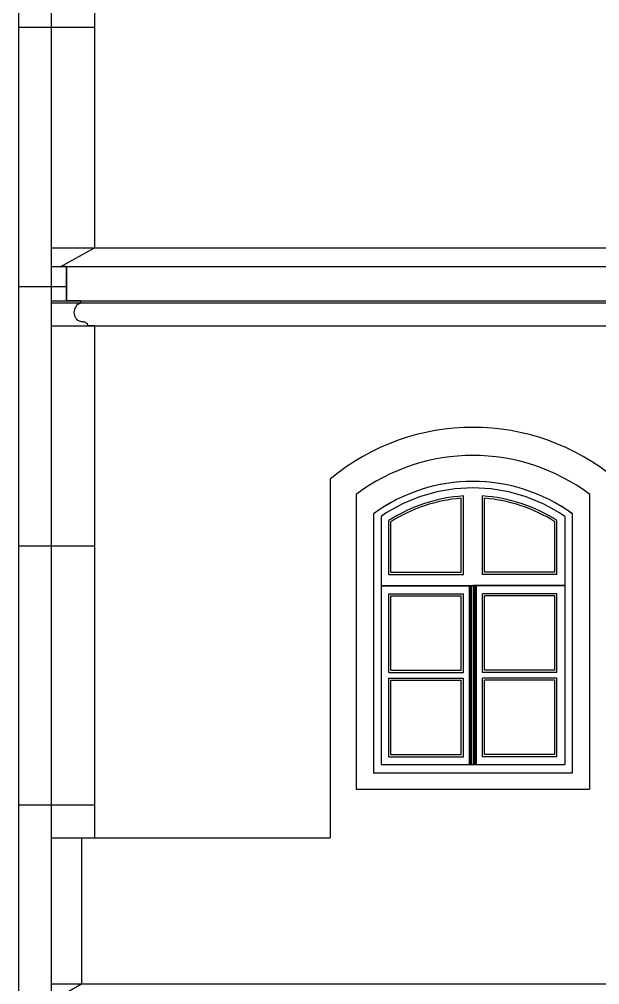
# Model space of a CAD drawing. Header units: millimetres. Extents: x 60 to 102290, y 34 to 65730.
# Drawn here: x 21996 to 24681, y 52118 to 56586 of the extents above; entities that cross this region are included whole.
import ezdxf

# ---------------------------------------------------------------- set-up
doc = ezdxf.new("R2010")
doc.units = ezdxf.units.MM

# ---------------------------------------------------------------- blocks, each defined once
blk = doc.blocks.new('129')
at = {"lineweight": 30, "ltscale": 100}
for p, q in [((211009.7, 156714), (211359.7, 156714)), ((211009.7, 155514), (211229.7, 155514)), ((211009.7, 154314), (211359.7, 154314)), ((211009.7, 153114), (211359.7, 153114))]:
    blk.add_line(p, q, dxfattribs=at)
blk.add_lwpolyline([(210921.2, 152003.9), (211009.7, 152053.1), (211009.7, 152415), (211009.7, 155829.6), (211009.7, 155829.6), (211009.7, 155829.6), (211009.7, 155829.6), (211009.7, 159816.5), (210511.8, 160087.9), (210511.8, 160223.1), (210396.8, 160363.1), (210396.8, 160461.5), (210776.8, 160461.5), (210776.8, 160363.1), (210661.8, 160223.1), (210661.8, 160149.1), (211159.7, 159877.7), (211159.7, 155786.5), (211159.7, 155786.5), (211159.7, 155786.5), (211159.7, 155786.5), (211159.7, 152390.4), (211159.7, 151923.7), (210913.3, 151786.5)], dxfattribs=at)

msp = doc.modelspace()

# ---------------------------------------------------------------- linework, layer by layer
at = {"ltscale": 100}
for p, q in [((22343.7, 59782.1), (22343.7, 55528.3)), ((22141.1, 55528.3), (26256.7, 55528.3)), ((22143.7, 55528.3), (22343.7, 55528.3)), ((22188.7, 55442.1), (22343.7, 55528.3)), ((22143.7, 55442.1), (22188.7, 55442.1)), ((22143.7, 55442.1), (26045.6, 55442.1)), ((22213.7, 55442.1), (22188.7, 55442.1)), ((22213.7, 55302.1), (22213.7, 55442.1)), ((22213.7, 55442.1), (22343.7, 55442.1)), ((22213.7, 55442.1), (22213.7, 55282.1)), ((22213.7, 55282.1), (22213.7, 55422.1)), ((22143.7, 55282.1), (22213.7, 55282.1)), ((22143.7, 55282.1), (25654, 55282.1)), ((22143.7, 55282.1), (22213.7, 55282.1)), ((22143.7, 55282.1), (25654, 55282.1)), ((25629.5, 55272), (22143.7, 55272)), ((22278.7, 55272), (22143.7, 55272)), ((22278.7, 55282.1), (22213.7, 55282.1)), ((22278.7, 55282.1), (22213.7, 55282.1)), ((22213.7, 55282.1), (22278.7, 55282)), ((22278.7, 55282), (22278.7, 55272)), ((22143.7, 55167), (25372.5, 55167)), ((22343.7, 55167), (22313.7, 55167)), ((22343.7, 55167), (22343.7, 52797)), ((23434.1, 54457.9), (23434.1, 52797)), ((23434.4, 54458.1), (23434.4, 54232)), ((23554.1, 54387.1), (23554.1, 53022)), ((24634.1, 54387.1), (24634.1, 53022)), ((23634.1, 54297), (23634.1, 53097)), ((24554.1, 54297), (24554.1, 53097)), ((24554.1, 53097), (23634.1, 53097)), ((23554.1, 53022), (24634.1, 53022)), ((22143.7, 52797), (22223.7, 52797)), ((22223.7, 52797), (23434.1, 52797)), ((22283.7, 52797), (22283.7, 52122)), ((22143.7, 52122), (22232.4, 52122)), ((22196.8, 52122), (24907.6, 52122)), ((22213.7, 52081.8), (22283.7, 52122))]:
    msp.add_line(p, q, dxfattribs=at)
at = {"ltscale": 4}
for p, q in [((24050.1, 54017), (24050.1, 54379.7)), ((24138.1, 54017), (24138.1, 54379.7)), ((24040.1, 54027), (24040.1, 54369)), ((24148.1, 54027), (24148.1, 54369)), ((23669.1, 54285.1), (23669.1, 53137)), ((23705.1, 54017), (23705.1, 54265.8)), ((23715.1, 54027), (23715.1, 54260.4)), ((24473.1, 54027), (24473.1, 54260.4)), ((24483.1, 54017), (24483.1, 54265.8)), ((24519.1, 54285.1), (24519.1, 53137)), ((23715.1, 54027), (24040.1, 54027)), ((24473.1, 54027), (24148.1, 54027)), ((23705.1, 54017), (24050.1, 54017)), ((24483.1, 54017), (24138.1, 54017)), ((23669.1, 53966), (24094.1, 53966)), ((23669.1, 53964), (24094.1, 53964)), ((24078.1, 53137), (24078.1, 53964)), ((24083.2, 53137), (24083.2, 53964)), ((24089.1, 53137), (24089.1, 53964)), ((24519.1, 53966), (24094.1, 53966)), ((24519.1, 53964), (24094.1, 53964)), ((24099.1, 53137), (24099.1, 53964)), ((24104.9, 53137), (24104.9, 53964)), ((24110.1, 53137), (24110.1, 53964)), ((23705.1, 53563), (23705.1, 53927)), ((23705.1, 53927), (24050.1, 53927)), ((23715.1, 53573), (23715.1, 53917)), ((23715.1, 53917), (24040.1, 53917)), ((24040.1, 53573), (24040.1, 53917)), ((24050.1, 53563), (24050.1, 53927)), ((24138.1, 53563), (24138.1, 53927)), ((24483.1, 53927), (24138.1, 53927)), ((24148.1, 53573), (24148.1, 53917)), ((24473.1, 53917), (24148.1, 53917)), ((24473.1, 53573), (24473.1, 53917)), ((24483.1, 53563), (24483.1, 53927)), ((23715.1, 53573), (24040.1, 53573)), ((24473.1, 53573), (24148.1, 53573)), ((23705.1, 53563), (24050.1, 53563)), ((23705.1, 53173), (23705.1, 53537)), ((23705.1, 53537), (24050.1, 53537)), ((23715.1, 53183), (23715.1, 53527)), ((23715.1, 53527), (24040.1, 53527)), ((24040.1, 53183), (24040.1, 53527)), ((24050.1, 53173), (24050.1, 53537)), ((24483.1, 53563), (24138.1, 53563)), ((24138.1, 53173), (24138.1, 53537)), ((24483.1, 53537), (24138.1, 53537)), ((24148.1, 53183), (24148.1, 53527)), ((24473.1, 53527), (24148.1, 53527)), ((24473.1, 53183), (24473.1, 53527)), ((24483.1, 53173), (24483.1, 53537)), ((23705.1, 53173), (24050.1, 53173)), ((23715.1, 53183), (24040.1, 53183)), ((24483.1, 53173), (24138.1, 53173)), ((24473.1, 53183), (24148.1, 53183)), ((23669.1, 53137), (24519.1, 53137))]:
    msp.add_line(p, q, dxfattribs=at)
at = {"ltscale": 100}
for centre, radius, start, end in [((22293.8, 55229.5), 45.1, 109.572, 250.428), ((24094.4, 53667.1), 1030, 50.1503, 129.8497), ((24094.4, 53667.1), 900, 53.1301, 126.8699), ((24094.1, 53667.1), 780, 53.8612, 126.1388), ((24094.4, 53667.1), 780, 53.8612, 126.1388)]:
    msp.add_arc(centre, radius, start, end, dxfattribs=at)
at = {"ltscale": 4}
for centre, radius, start, end in [((24094.1, 53667.1), 750, 55.4819, 124.5181), ((24095.4, 53662.7), 718.4, 93.6149, 122.9081), ((24092.8, 53662.7), 718.4, 57.0919, 86.3851), ((24095.4, 53662.5), 708.6, 94.4788, 122.4626), ((24092.7, 53662.5), 708.6, 57.5374, 85.5212)]:
    msp.add_arc(centre, radius, start, end, dxfattribs=at)
at = {"ltscale": 100}
msp.add_open_spline([(22313.7, 55167), (22313.7, 55169.4), (22313.6, 55173.2), (22309.6, 55178.6), (22301.5, 55183.7), (22290.2, 55185.2), (22281.9, 55186.4), (22278.7, 55187)], degree=3, knots=[0, 0, 0, 0, 6.998526, 10.867022, 19.588192, 34.97275, 44.616566, 44.616566, 44.616566, 44.616566], dxfattribs=at)

# ---------------------------------------------------------------- block references
at = {"xscale": 1.000008334555589, "yscale": 1.000008334555589, "zscale": 1.000008334555589}
msp.add_blockref('129', (-189017.7, -100165.8), dxfattribs=at)

doc.saveas('drawing.dxf')
